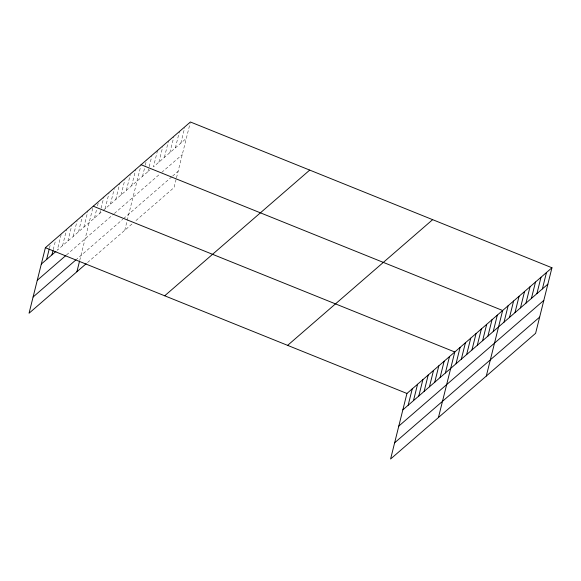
<?xml version="1.0" encoding="UTF-8"?>
<svg xmlns="http://www.w3.org/2000/svg" width="581" height="581" viewBox="0 0 581 581"><rect width="100%" height="100%" fill="white"/><g stroke="black" fill="none" stroke-linecap="round" stroke-linejoin="round"><path stroke-width="0.44" stroke-dasharray="2.9 2.18" d="M49.421 248.254L50.278 244.804M53.227 249.685L55.594 240.193M61.128 234.724L57.258 250.258L102.452 211.085M62.574 245.647L66.662 229.248M67.89 241.042L71.979 224.644M73.206 236.431L77.084 220.896M78.522 231.819L82.611 215.428M83.846 227.215L87.934 210.816M79.735 260.397L93.033 207.068M94.478 217.991L96.628 209.363M97.492 205.914L98.349 202.457M99.794 213.387L100.869 209.073M101.087 208.209L103.883 196.988M105.11 208.775L108.988 193.241M110.426 204.171L114.304 188.636M115.75 199.559L119.839 183.16M121.066 194.947L124.937 179.413M126.382 190.343L130.253 174.808M131.698 185.731L135.787 169.332M124.762 230.272L140.892 165.585M142.498 176.377L145.076 166.021M145.294 165.157L146.579 159.978M147.973 171.627L151.844 156.093M157.538 150.479L153.449 166.878L186.319 138.387M158.933 162.128L162.803 146.594M164.408 157.378L168.497 140.98M169.884 152.629L173.763 137.094M175.368 147.879L179.456 131.488M180.844 143.137L184.714 127.602M176.087 179.427L174.068 187.532L135.722 220.773M176.493 177.801L190.198 122.852M103.12 210.504L150.029 169.848M66.503 254.957L113.694 214.048M114.363 213.474L160.363 173.596M161.736 172.412L182.274 154.604M75.632 260.143L122.823 219.24M123.492 218.659L171.947 176.66M172.63 176.065L178.113 171.315M87.542 262.532L132.294 223.743"/><path stroke-width="0.87" d="M551.95 267.768L406.932 393.468L390.592 459.012L535.609 333.312L551.95 267.768L190.408 121.988L45.391 247.688L29.05 313.232L86.213 263.687M46.625 259.475L49.203 249.118M51.941 254.863L53.016 250.549M76.903 271.755L79.532 261.21M408.16 405.255L412.249 388.856M413.476 400.643L417.565 384.244M418.799 396.039L422.888 379.64M424.115 391.427L428.204 375.028M429.432 386.815L433.52 370.424M434.748 382.211L438.837 365.812M440.064 377.599L444.153 361.2M445.38 372.987L449.469 356.596M438.444 417.528L454.785 351.984L93.251 206.204M456.02 363.771L460.108 347.373M461.336 359.167L465.425 342.768M466.652 354.555L470.741 338.157M471.968 349.944L476.057 333.552M477.284 345.339L481.373 328.94M482.6 340.727L486.689 324.329M487.924 336.116L492.013 319.724M493.24 331.511L497.329 315.113M486.304 376.052L502.645 310.501L141.103 164.728M504.032 322.15L508.121 305.759M509.515 317.408L513.604 301.009M514.991 312.658L519.08 296.259M520.467 307.908L524.556 291.509M525.95 303.159L530.039 286.76M531.426 298.409L535.515 282.01M536.902 293.659L540.991 277.26M542.385 288.91L546.474 272.518M41.302 264.086L55.929 251.406M37.264 280.303L65.842 255.531M33.095 297.014L75.632 260.143M164.699 295.794L309.717 170.095M287.624 345.361L432.642 219.662M402.844 409.859L547.861 284.167M398.798 426.084L543.816 300.384M394.637 442.795L539.655 317.095M45.391 247.688L406.932 393.468"/></g></svg>
